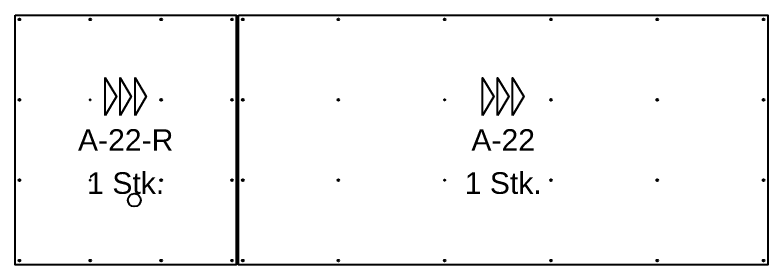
# Model space of a CAD drawing. Header units: millimetres. Extents: x 3800000 to 6300000, y 450000 to 1350000.
# Drawn here: x 5470505 to 5473995, y 913625 to 914782 of the extents above; entities that cross this region are included whole.
import ezdxf

# ---------------------------------------------------------------- set-up
doc = ezdxf.new("R2010")
doc.units = ezdxf.units.MM
for name, color, linetype, true_color in [('ANSICHT Paneel Verlegerichtung', 1, 'Continuous', 0xff0000), ('Bohr', 3, 'Continuous', 0x00ff00), ('Outside', 2, 'Continuous', 0xffff00), ('TXT', 7, 'Continuous', 0xffffff)]:
    doc.layers.add(name, color=color, linetype=linetype, true_color=true_color)
doc.styles.add('Arial Regular', font='arial.ttf')

msp = doc.modelspace()

# ---------------------------------------------------------------- linework, layer by layer
at = {"layer": 'ANSICHT Paneel Verlegerichtung'}
for points in [[(5470922.4, 914317.3), (5470922.4, 914490.9), (5470974.5, 914404.1)], [(5470991.8, 914317.3), (5470991.8, 914490.9), (5471043.9, 914404.1)], [(5471061.2, 914317.3), (5471061.2, 914490.9), (5471113.3, 914404.1)], [(5472672.4, 914317.3), (5472672.4, 914490.9), (5472724.5, 914404.1)], [(5472741.8, 914317.3), (5472741.8, 914490.9), (5472793.9, 914404.1)], [(5472811.2, 914317.3), (5472811.2, 914490.9), (5472863.3, 914404.1)]]:
    msp.add_lwpolyline(points, close=True, dxfattribs=at)
at = {"layer": 'Bohr', "linetype": 'ByBlock', "lineweight": -2}
for centre, radius in [((5470525, 914761.7), 4.25), ((5470853.6, 914761.7), 4.25), ((5471182.1, 914761.7), 4.25), ((5471510.7, 914761.7), 4.25), ((5471560.7, 914761.7), 4.25), ((5472003.6, 914761.7), 4.25), ((5472496.4, 914761.7), 4.25), ((5472989.3, 914761.7), 4.25), ((5473482.1, 914761.7), 4.25), ((5473975, 914761.7), 4.25), ((5470525, 914389.4), 4.25), ((5470853.6, 914389.4), 2.55), ((5471182.1, 914389.4), 4.25), ((5471510.7, 914389.4), 4.25), ((5471560.7, 914389.4), 4.25), ((5472003.6, 914389.4), 4.25), ((5472496.4, 914389.4), 2.55), ((5472989.3, 914389.4), 4.25), ((5473482.1, 914389.4), 4.25), ((5473975, 914389.4), 4.25), ((5470525, 914017.2), 4.25), ((5470853.6, 914017.2), 2.55), ((5471182.1, 914017.2), 4.25), ((5471510.7, 914017.2), 4.25), ((5471560.7, 914017.2), 4.25), ((5472003.6, 914017.2), 4.25), ((5472496.4, 914017.2), 2.55), ((5472989.3, 914017.2), 4.25), ((5473482.1, 914017.2), 4.25), ((5473975, 914017.2), 4.25), ((5470525, 913645), 4.25), ((5470853.6, 913645), 4.25), ((5471182.1, 913645), 4.25), ((5471510.7, 913645), 4.25), ((5471560.7, 913645), 4.25), ((5472003.6, 913645), 4.25), ((5472496.4, 913645), 4.25), ((5472989.3, 913645), 4.25), ((5473482.1, 913645), 4.25), ((5473975, 913645), 4.25)]:
    msp.add_circle(centre, radius, dxfattribs=at)
at = {"layer": 'Outside', "linetype": 'ByBlock', "lineweight": -2}
for points in [[(5470505, 914781.7), (5471530.7, 914781.7), (5471530.7, 913625), (5470505, 913625)], [(5471540.7, 914781.7), (5473995, 914781.7), (5473995, 913625), (5471540.7, 913625)]]:
    msp.add_lwpolyline(points, close=True, dxfattribs=at)
at = {"layer": 'Outside'}
msp.add_circle((5471057.8, 913925), 30, dxfattribs=at)

# ---------------------------------------------------------------- texts
at = {"layer": 'TXT', "char_height": 100, "attachment_point": 5, "style": 'Arial Regular'}
for s, insert, width in [('A-22-R', (5471017.8, 914203.3), 1078.261), ('A-22', (5472767.8, 914203.3), 773.913), ('1 Stk.', (5471017.9, 914003.3), 857.609), ('1 Stk.', (5472767.9, 914003.3), 857.609)]:
    msp.add_mtext(s, dxfattribs=dict(at, insert=insert, width=width))

doc.saveas('drawing.dxf')
